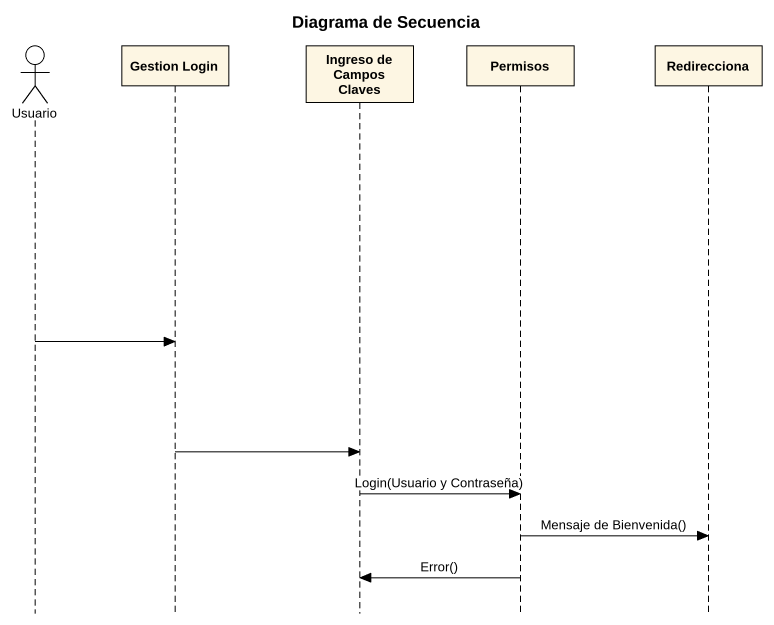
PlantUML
@startuml
title Diagrama de Secuencia
hide footbox
actor Usuario
participant "Gestion Login" as Gestion_Login
participant "Ingreso de Campos Claves" as Ingreso_de_Campos_Claves
participant Permisos
participant Redirecciona

Usuario -> Gestion_Login
Gestion_Login -> Ingreso_de_Campos_Claves
Ingreso_de_Campos_Claves -> Permisos : Login(Usuario y Contraseña)
Permisos -> Redirecciona : Mensaje de Bienvenida()
Permisos -> Ingreso_de_Campos_Claves : Error()
@enduml
